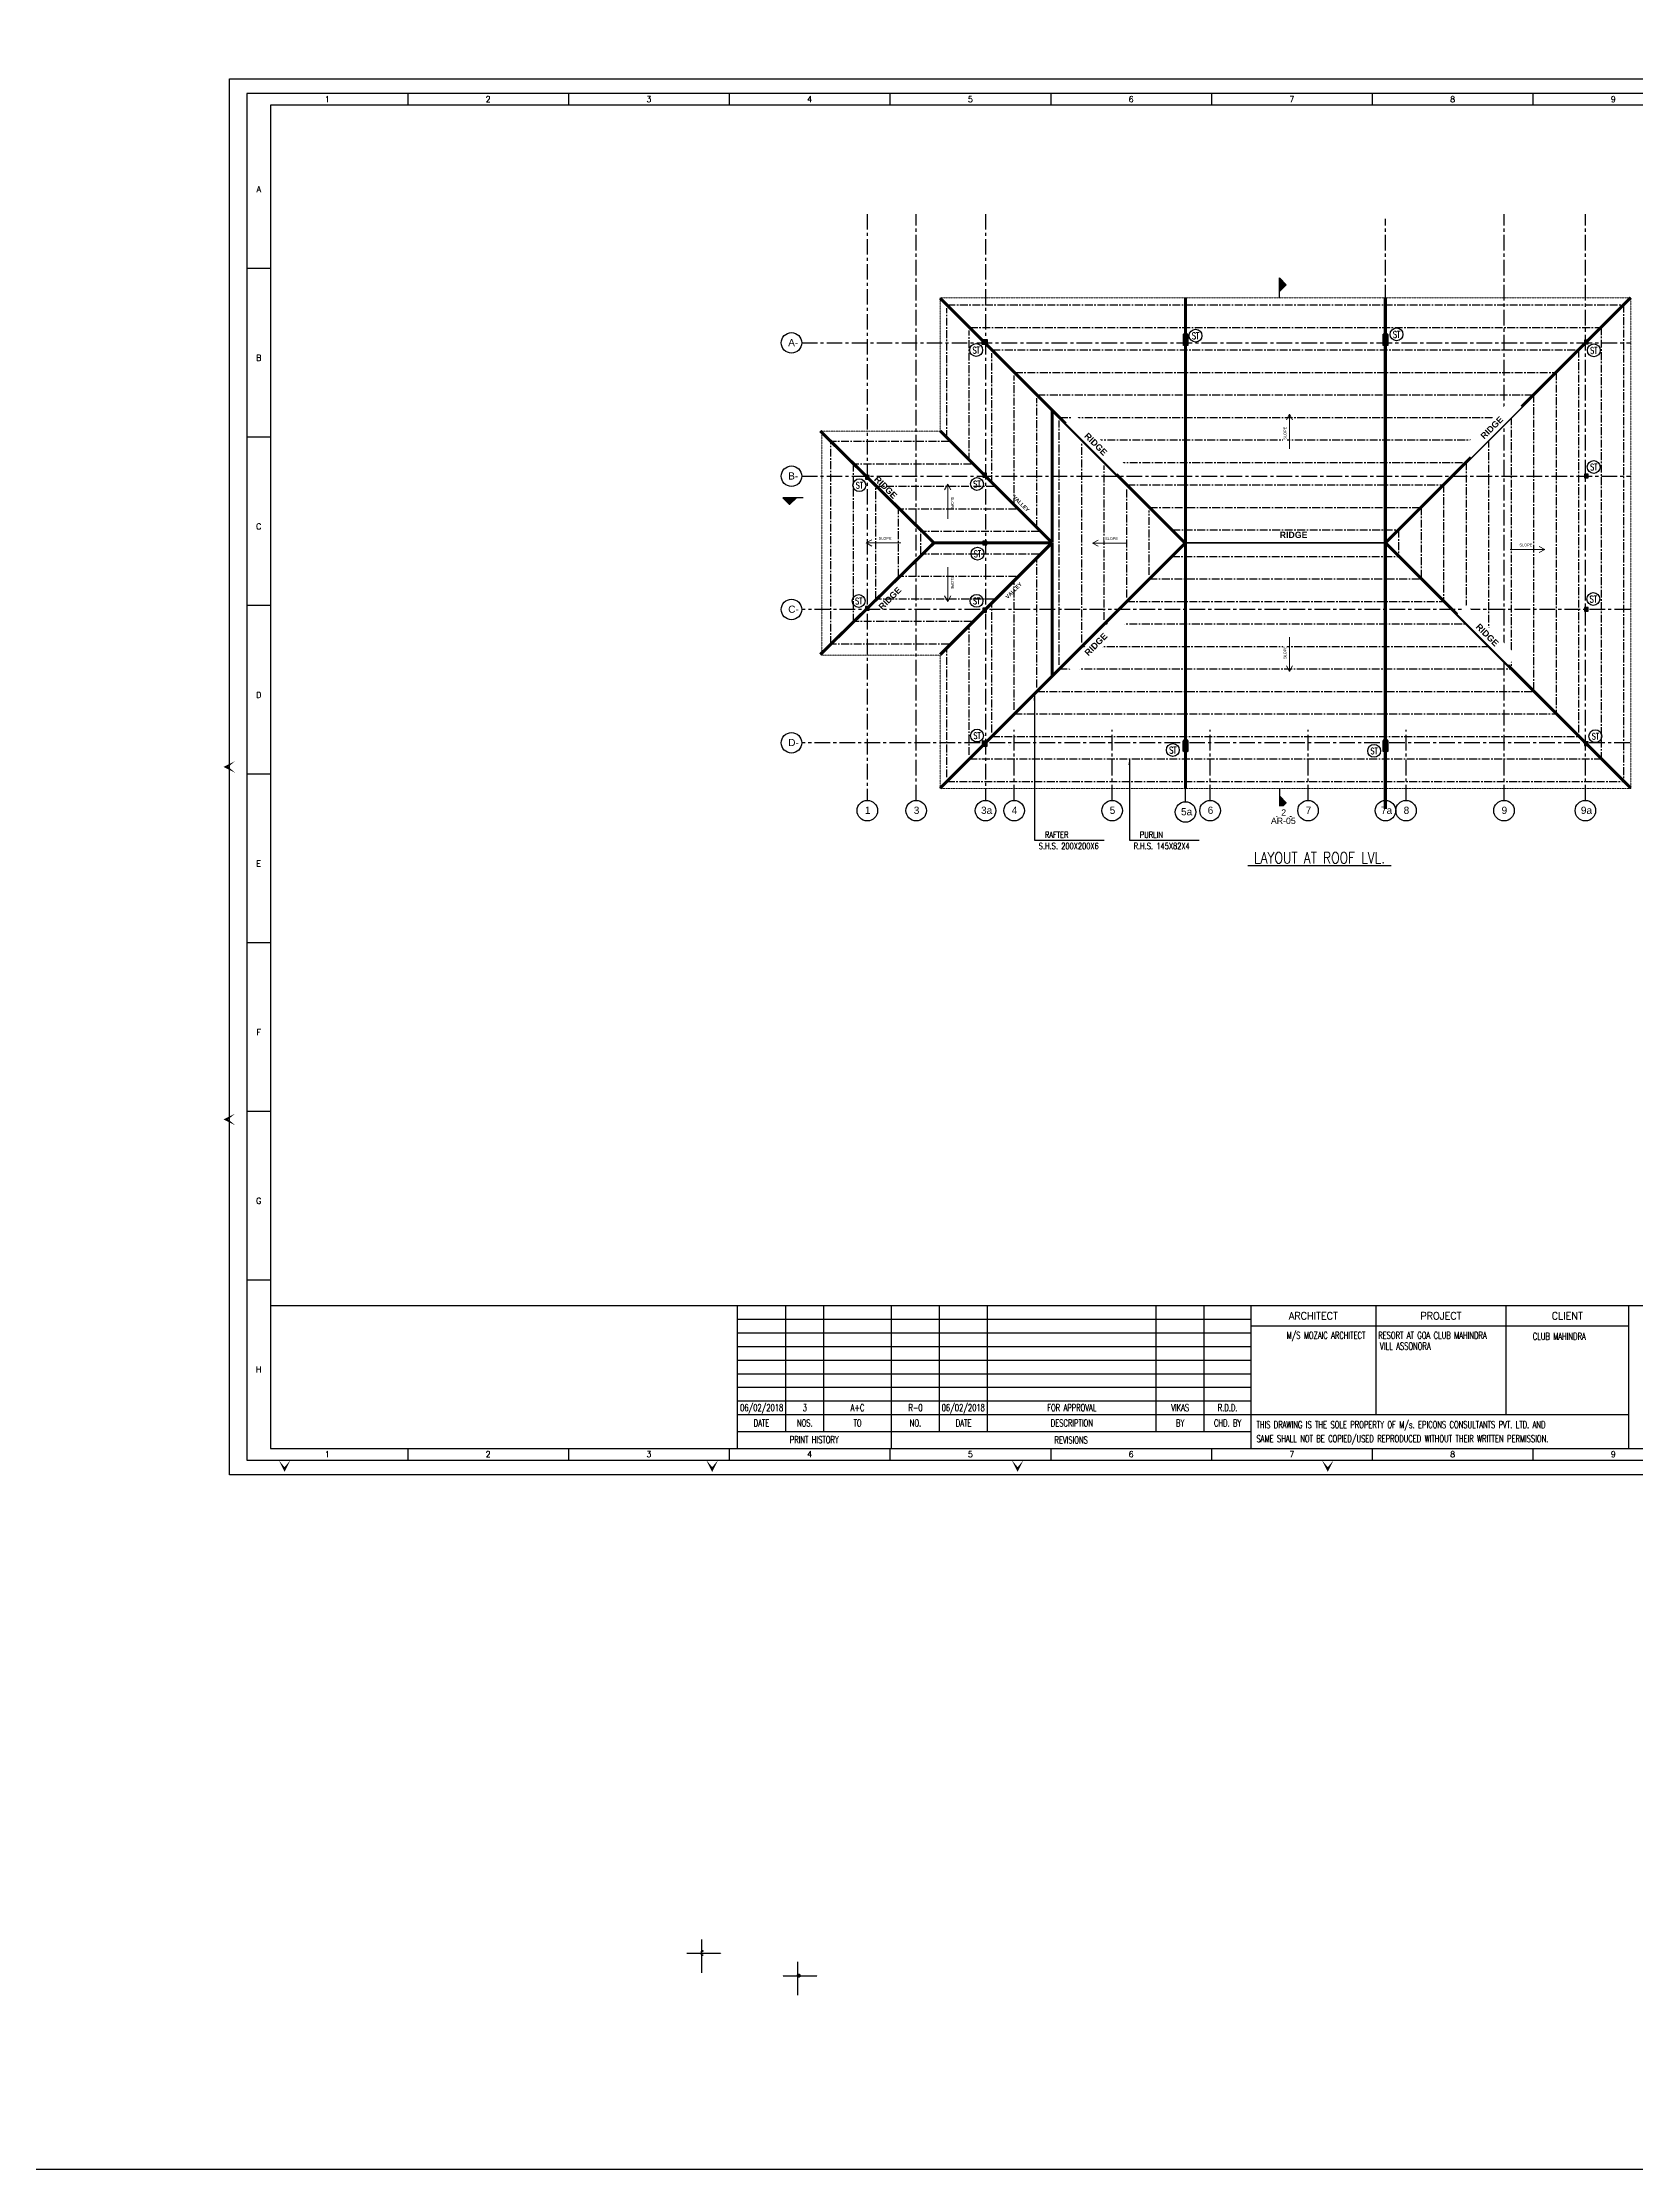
# Model space of a CAD drawing. Header units: millimetres. Extents: x 2659630 to 6742168, y -2425387 to -732288.
# Drawn here: x 3529752 to 3593526, y -1261264 to -1176179 of the extents above; entities that cross this region are included whole.
import ezdxf
from ezdxf.enums import TextEntityAlignment as Align

# ---------------------------------------------------------------- set-up
doc = ezdxf.new("R2010")
doc.units = ezdxf.units.MM
for name, pattern in [('CENTER', [2, 1.25, -0.25, 0.25, -0.25]), ('Hidden', [7.14375, 4.7625, -2.38125]), ('Overhead', [3.96875, 2.38125, -1.5875])]:
    doc.linetypes.add(name, pattern=pattern)
for name, color, linetype, lineweight in [('A-AREA-IDEN', 2, 'Continuous', 9), ('A-DETL-THIN', 151, 'Continuous', 18), ('A-FLOR-OVHD', 1, 'Overhead', 18), ('A-OVERHEAD LINE', 31, 'Continuous', 9), ('A-ROOF', 6, 'Continuous', 0), ('G-ANNO-SYMB', 111, 'Continuous', 9), ('G-ANNO-TEXT', 231, 'Continuous', 9), ('TEXT', 150, 'Continuous', 25)]:
    doc.layers.add(name, color=color, linetype=linetype, lineweight=lineweight)
for name, color, linetype in [('CL', 2, 'CENTER'), ('PNA', 8, 'Continuous'), ('S-BEAM NO', 3, 'Continuous'), ('S-COLUMN CIRCLE', 9, 'Continuous'), ('S-COLUMN NO', 2, 'Continuous'), ('S-GRIDE CIRCLE', 8, 'Continuous'), ('S-GRIDE LINE', 8, 'CENTER'), ('S-GRIDE NO', 1, 'Continuous'), ('S-ISMC', 2, 'Continuous'), ('S-SECTION MARK', 1, 'Continuous'), ('S-STIFFNER PLATE', 3, 'Continuous'), ('S-STIRUPS', 3, 'Continuous'), ('S-TITIL', 6, 'Continuous'), ('TEXT (SHEET)', 4, 'Continuous')]:
    doc.layers.add(name, color=color, linetype=linetype)
doc.styles.add('Arial', font='arial.ttf', dxfattribs={"height": 123})
doc.styles.add('Arial_1', font='arial.ttf', dxfattribs={"height": 98.353293})
doc.styles.add('Arial_4', font='arial.ttf', dxfattribs={"height": 73.76497})
doc.styles.add('Arial_B', font='arialbd.ttf', dxfattribs={"height": 125.853552})
doc.styles.add('ROMANS', font='r.shx', dxfattribs={"width": 0.7})
doc.dimstyles.new('dim100', dxfattribs={"dimtxt": 250, "dimasz": 250, "dimexe": 200, "dimexo": 200, "dimgap": 100, "dimtad": 1, "dimdec": 0, "dimrnd": 1, "dimzin": 0, "dimdsep": 46, "dimtxsty": 'ROMANS', "dimcen": 0, "dimclrd": 5, "dimclre": 5, "dimclrt": 4, "dimadec": 0, "dimazin": 0, "dimtfac": 1, "dimtdec": 0, "dimtix": 1, "dimtofl": 0, "dimtmove": 2, "dimatfit": 3, "dimfxl": 1, "dimtolj": 1, "dimtzin": 0, "dimlwd": -1, "dimlwe": -1, "dimarcsym": 0})
pattern_1 = [(45, (3577406.807, -1281187.412), (15.2387667, -15.2387667), [])]
pattern_2 = [(315, (3485047.595, -1192554.058), (-15.2387667, -15.2387667), [])]
pattern_3 = [(315, (3577406.807, -1111270.006), (15.2387667, 15.2387667), [])]

# ---------------------------------------------------------------- blocks, each defined once
blk = doc.blocks.new('FOLDER')
at = {"layer": 'PNA'}
for points in [[(-1250, 2500), (0, 0), (0, 1000)], [(1250, 2500), (0, 0), (0, 1000)]]:
    blk.add_solid(points, dxfattribs=at)
blk = doc.blocks.new('A1_SHEET.')
at = {"color": 1}
for p, q in [((828.5, 71.9), (17.5, 71.9)), ((216.12, 25.64), (435.51, 25.64)), ((216.12, 18.44), (434.78, 18.44))]:
    blk.add_line(p, q, dxfattribs=at)
at = {"color": 5, "linetype": 'ByBlock', "lineweight": -2}
for p, q in [((216.24, 66.12), (434.78, 66.12)), ((216.24, 60.33), (434.78, 60.33)), ((216.24, 54.55), (434.78, 54.55)), ((216.24, 48.77), (434.78, 48.77)), ((216.24, 42.98), (434.78, 42.98)), ((216.24, 37.2), (434.78, 37.2)), ((216.24, 31.42), (434.78, 31.42))]:
    blk.add_line(p, q, dxfattribs=at)
for p, q in [((236.89, 18.44), (236.89, 71.9)), ((252.98, 18.44), (252.98, 71.9)), ((302.31, 18.44), (302.31, 71.9)), ((322.73, 18.44), (322.73, 71.9)), ((394.39, 18.44), (394.39, 71.9)), ((414.95, 18.44), (414.95, 71.9))]:
    blk.add_line(p, q)
at = {"flags": 128}
blk.add_lwpolyline([(0, 0), (0, 594), (841, 594), (841, 0)], close=True, dxfattribs=at)
at = {"color": 1, "const_width": 0.575}
for points in [[(216.24, 11.33), (216.24, 71.9)], [(281.75, 11.33), (281.75, 71.9)], [(434.78, 11.2), (434.78, 71.9)], [(434.78, 63.3), (595.57, 63.3)], [(487.97, 25.58), (487.97, 71.9)], [(543.33, 25.58), (543.33, 71.9)], [(595.57, 11.2), (595.57, 71.9)], [(434.78, 25.58), (595.57, 25.58)]]:
    blk.add_lwpolyline(points, dxfattribs=at)
at = {"layer": 'PNA'}
for p, q in [((75.92, 587.8), (75.92, 582.8)), ((144.33, 587.8), (144.33, 582.8)), ((212.75, 587.8), (212.75, 582.8)), ((281.17, 587.8), (281.17, 582.8)), ((349.58, 587.8), (349.58, 582.8)), ((418, 587.8), (418, 582.8)), ((486.42, 587.8), (486.42, 582.8)), ((554.83, 587.8), (554.83, 582.8)), ((7.5, 513.45), (17.5, 513.45)), ((7.5, 441.7), (17.5, 441.7)), ((7.5, 369.95), (17.5, 369.95)), ((7.5, 298.2), (17.5, 298.2)), ((7.5, 226.45), (17.5, 226.45)), ((7.5, 154.7), (17.5, 154.7)), ((7.5, 82.95), (17.5, 82.95)), ((75.92, 11.2), (75.92, 6.2)), ((144.33, 11.2), (144.33, 6.2)), ((212.75, 11.2), (212.75, 6.2)), ((281.17, 11.2), (281.17, 6.2)), ((349.58, 11.2), (349.58, 6.2)), ((418, 11.2), (418, 6.2)), ((486.42, 11.2), (486.42, 6.2)), ((554.83, 11.2), (554.83, 6.2))]:
    blk.add_line(p, q, dxfattribs=at)
at = {"layer": 'PNA', "color": 1}
for points in [[(7.5, 6.2), (833.5, 6.2), (833.5, 587.8), (7.5, 587.8)], [(17.5, 11.2), (828.5, 11.2), (828.5, 582.8), (17.5, 582.8)]]:
    blk.add_lwpolyline(points, close=True, dxfattribs=at)
at = {"layer": 'PNA', "xscale": 0.0020000000001672, "yscale": 0.0020000000001672, "zscale": 0.0020000000001672, "rotation": 270}
for p in [(-2.5, 301.2), (-2.5, 151.2)]:
    blk.add_blockref('FOLDER', p, dxfattribs=at)
at = {"layer": 'PNA', "xscale": 0.0020000000043068, "yscale": 0.0020000000043068, "zscale": 0.0020000000043068}
for p in [(23.5, 1.2), (205.5, 1.2), (335.5, 1.2), (467.5, 1.2)]:
    blk.add_blockref('FOLDER', p, dxfattribs=at)
at = {"layer": 'PNA', "style": 'ROMANS'}
for s, p in [('1', (41.72, 585.3)), ('2', (110.13, 585.3)), ('3', (178.55, 585.3)), ('4', (246.97, 585.3)), ('5', (315.38, 585.3)), ('6', (383.8, 585.3)), ('7', (452.22, 585.3)), ('8', (520.63, 585.3)), ('9', (589.05, 585.3)), ('A', (12.5, 547.05)), ('B', (12.5, 475.3)), ('C', (12.5, 403.55)), ('D', (12.5, 331.8)), ('E', (12.5, 260.05)), ('F', (12.5, 188.3)), ('G', (12.5, 116.55)), ('H', (12.5, 44.8)), ('1', (41.72, 8.7)), ('2', (110.13, 8.7)), ('3', (178.55, 8.7)), ('4', (246.97, 8.7)), ('5', (315.38, 8.7)), ('6', (383.8, 8.7)), ('7', (452.22, 8.7)), ('8', (520.63, 8.7)), ('9', (589.05, 8.7))]:
    blk.add_text(s, height=2.5, dxfattribs=at).set_placement(p, align=Align.MIDDLE)
at = {"layer": 'TEXT (SHEET)', "color": 2, "style": 'ROMANS'}
for s, p in [('ARCHITECT', (461.38, 67.6)), ('PROJECT', (515.65, 67.6)), ('CLIENT', (569.45, 67.6))]:
    blk.add_text(s, height=3, dxfattribs=at).set_placement(p, align=Align.MIDDLE_CENTER)
at = {"layer": 'TEXT (SHEET)', "color": 4, "style": 'ROMANS', "width": 0.7}
for s, p in [('DATE', (226.5, 22.04)), ('NOS.', (244.93, 22.04)), ('TO', (267.36, 22.04)), ('NO.', (292.03, 22.04)), ('DATE', (312.52, 22.04)), ('DESCRIPTION', (358.56, 22.04)), ('BY', (404.67, 22.04)), ('CHD. BY', (424.87, 22.04)), ('PRINT HISTORY', (248.93, 14.89)), ('REVISIONS', (358.27, 14.82))]:
    blk.add_text(s, height=3, dxfattribs=at).set_placement(p, align=Align.MIDDLE_CENTER)
for s, p in [('THIS DRAWING IS THE SOLE PROPERTY OF M/s. EPICONS CONSULTANTS PVT. LTD. AND', (437.15, 19.82)), ('SAME SHALL NOT BE COPIED/USED REPRODUCED WITHOUT THEIR WRITTEN PERMISSION.', (437.15, 13.87))]:
    blk.add_text(s, height=3, dxfattribs=at).set_placement(p)
blk = doc.blocks.new('ff')
at = {"layer": 'S-STIRUPS', "ltscale": 1200}
h = blk.add_hatch(dxfattribs=at)
h.set_pattern_fill('ANGLE', color=256, scale=0.666667, style=0)
h.set_pattern_definition([(0, (-1970344.2655, 387487.6027), (0, 4.656666667), [3.386666667, -1.27]), (90, (-1970344.2655, 387487.6027), (-4.656666667, 0), [3.386666667, -1.27])])
h.paths.add_polyline_path([(264427, -411467), (264614, -411467), (264614, -411280), (264427, -411280)])
for points in [[(264420, -411473), (264620, -411473), (264620, -411273), (264420, -411273)], [(264420, -411473), (264620, -411473), (264620, -411273), (264420, -411273)], [(264427, -411467), (264614, -411467), (264614, -411280), (264427, -411280)], [(264427, -411467), (264614, -411467), (264614, -411280), (264427, -411280)]]:
    blk.add_lwpolyline(points, close=True, dxfattribs=at)

msp = doc.modelspace()

# ---------------------------------------------------------------- hatches: boundary and pattern name
at = {"layer": 'S-SECTION MARK', "ltscale": 5}
h = msp.add_hatch(dxfattribs=at)
h.set_pattern_fill('ANSI31', color=256, scale=172.406964, angle=270, style=0)
h.set_pattern_definition(pattern_3)
h.paths.add_polyline_path([(3579512.914, -1185867.147), (3579245.785, -1185595.281), (3579245.785, -1186139.012)])
h = msp.add_hatch(dxfattribs=at)
h.set_pattern_fill('ANSI31', color=256, scale=172.406964, angle=270, style=0)
h.set_pattern_definition(pattern_3)
h.paths.add_polyline_path([(3579512.914, -1185867.147), (3579245.785, -1185595.281), (3579245.785, -1186139.012)])
h = msp.add_hatch(dxfattribs=at)
h.set_pattern_fill('ANSI31', color=256, scale=172.406964, angle=270, style=0)
h.set_pattern_definition(pattern_3)
h.paths.add_polyline_path([(3579512.914, -1185867.147), (3579245.785, -1185595.281), (3579245.785, -1186139.012)])
h = msp.add_hatch(dxfattribs=at)
h.set_pattern_fill('ANSI31', color=256, scale=172.406964, angle=360, style=0)
h.set_pattern_definition(pattern_2)
h.paths.add_polyline_path([(3559644.736, -1194660.166), (3559372.87, -1194393.036), (3559916.601, -1194393.036)])
h = msp.add_hatch(dxfattribs=at)
h.set_pattern_fill('ANSI31', color=256, scale=172.406964, angle=360, style=0)
h.set_pattern_definition(pattern_2)
h.paths.add_polyline_path([(3559644.736, -1194660.166), (3559372.87, -1194393.036), (3559916.601, -1194393.036)])
h = msp.add_hatch(dxfattribs=at)
h.set_pattern_fill('ANSI31', color=256, scale=172.406964, angle=360, style=0)
h.set_pattern_definition(pattern_2)
h.paths.add_polyline_path([(3559644.736, -1194660.166), (3559372.87, -1194393.036), (3559916.601, -1194393.036)])
h = msp.add_hatch(dxfattribs=at)
h.set_pattern_fill('ANSI31', color=256, scale=172.406964, angle=90, style=0)
h.set_pattern_definition(pattern_1)
h.paths.add_polyline_path([(3579512.914, -1206590.271), (3579245.785, -1206862.137), (3579245.785, -1206318.406)])
h = msp.add_hatch(dxfattribs=at)
h.set_pattern_fill('ANSI31', color=256, scale=172.406964, angle=90, style=0)
h.set_pattern_definition(pattern_1)
h.paths.add_polyline_path([(3579512.914, -1206590.271), (3579245.785, -1206862.137), (3579245.785, -1206318.406)])
h = msp.add_hatch(dxfattribs=at)
h.set_pattern_fill('ANSI31', color=256, scale=172.406964, angle=90, style=0)
h.set_pattern_definition(pattern_1)
h.paths.add_polyline_path([(3579512.914, -1206590.271), (3579245.785, -1206862.137), (3579245.785, -1206318.406)])
at = {"layer": 'S-STIRUPS', "ltscale": 1200}
h = msp.add_hatch(dxfattribs=at)
h.set_pattern_fill('ANGLE', color=256, style=0)
h.set_pattern_definition([(0, (90514.233, 15199.625), (0, 6.985), [5.08, -1.905]), (90, (90514.233, 15199.625), (-6.985, 0), [5.08, -1.905])])
h.paths.add_polyline_path([(3567376.288, -1188225.348), (3567514.288, -1188225.348), (3567514.288, -1188087.348), (3567376.288, -1188087.348)])
h = msp.add_hatch(dxfattribs=at)
h.set_pattern_fill('ANGLE', color=256, style=0)
h.set_pattern_definition([(0, (114587.214, 15199.625), (0, 6.985), [5.08, -1.905]), (90, (114587.214, 15199.625), (-6.985, 0), [5.08, -1.905])])
h.paths.add_polyline_path([(3591449.269, -1188225.348), (3591587.269, -1188225.348), (3591587.269, -1188087.348), (3591449.269, -1188087.348)])
h = msp.add_hatch(dxfattribs=at)
h.set_pattern_fill('ANGLE', color=256, style=0)
h.set_pattern_definition([(0, (85821.825, 9783.472), (0, 6.985), [5.08, -1.905]), (90, (85821.825, 9783.472), (-6.985, 0), [5.08, -1.905])])
h.paths.add_polyline_path([(3562683.88, -1193641.501), (3562821.88, -1193641.501), (3562821.88, -1193503.501), (3562683.88, -1193503.501)])
h = msp.add_hatch(dxfattribs=at)
h.set_pattern_fill('ANGLE', color=256, style=0)
h.set_pattern_definition([(0, (90514.233, 9871.557), (0, 6.985), [5.08, -1.905]), (90, (90514.233, 9871.557), (-6.985, 0), [5.08, -1.905])])
h.paths.add_polyline_path([(3567376.288, -1193553.416), (3567514.288, -1193553.416), (3567514.288, -1193415.416), (3567376.288, -1193415.416)])
h = msp.add_hatch(dxfattribs=at)
h.set_pattern_fill('ANGLE', color=256, style=0)
h.set_pattern_definition([(0, (114587.216, 9837.7255), (0, 6.985), [5.08, -1.905]), (90, (114587.216, 9837.7255), (-6.985, 0), [5.08, -1.905])])
h.paths.add_polyline_path([(3591449.27, -1193587.248), (3591587.27, -1193587.248), (3591587.27, -1193449.248), (3591449.27, -1193449.248)])
h = msp.add_hatch(dxfattribs=at)
h.set_pattern_fill('ANGLE', color=256, style=0)
h.set_pattern_definition([(0, (90524.233, 7153.128), (0, 6.985), [5.08, -1.905]), (90, (90524.233, 7153.128), (-6.985, 0), [5.08, -1.905])])
h.paths.add_polyline_path([(3567386.288, -1196271.845), (3567524.288, -1196271.845), (3567524.288, -1196133.845), (3567386.288, -1196133.845)])
h = msp.add_hatch(dxfattribs=at)
h.set_pattern_fill('ANGLE', color=256, style=0)
h.set_pattern_definition([(0, (85821.825, 4542.7835), (0, 6.985), [5.08, -1.905]), (90, (85821.825, 4542.7835), (-6.985, 0), [5.08, -1.905])])
h.paths.add_polyline_path([(3562683.88, -1198882.19), (3562821.88, -1198882.19), (3562821.88, -1198744.19), (3562683.88, -1198744.19)])
h = msp.add_hatch(dxfattribs=at)
h.set_pattern_fill('ANGLE', color=256, style=0)
h.set_pattern_definition([(0, (90514.233, 4468.553), (0, 6.985), [5.08, -1.905]), (90, (90514.233, 4468.553), (-6.985, 0), [5.08, -1.905])])
h.paths.add_polyline_path([(3567376.288, -1198956.42), (3567514.288, -1198956.42), (3567514.288, -1198818.42), (3567376.288, -1198818.42)])
h = msp.add_hatch(dxfattribs=at)
h.set_pattern_fill('ANGLE', color=256, style=0)
h.set_pattern_definition([(0, (114587.209, 4507.7255), (0, 6.985), [5.08, -1.905]), (90, (114587.209, 4507.7255), (-6.985, 0), [5.08, -1.905])])
h.paths.add_polyline_path([(3591449.264, -1198917.248), (3591587.264, -1198917.248), (3591587.264, -1198779.248), (3591449.264, -1198779.248)])
h = msp.add_hatch(dxfattribs=at)
h.set_pattern_fill('ANGLE', color=256, style=0)
h.set_pattern_definition([(0, (90514.233, -873.369), (0, 6.985), [5.08, -1.905]), (90, (90514.233, -873.369), (-6.985, 0), [5.08, -1.905])])
h.paths.add_polyline_path([(3567376.288, -1204298.342), (3567514.288, -1204298.342), (3567514.288, -1204160.342), (3567376.288, -1204160.342)])
h = msp.add_hatch(dxfattribs=at)
h.set_pattern_fill('ANGLE', color=256, style=0)
h.set_pattern_definition([(0, (114587.209, -873.369), (0, 6.985), [5.08, -1.905]), (90, (114587.209, -873.369), (-6.985, 0), [5.08, -1.905])])
h.paths.add_polyline_path([(3591449.264, -1204298.342), (3591587.264, -1204298.342), (3591587.264, -1204160.342), (3591449.264, -1204160.342)])

# ---------------------------------------------------------------- linework, layer by layer
for points in [[(3556111.903, -1252697.657), (3556186.903, -1252697.657), (3556186.903, -1252696.817, 0.383864035), (3556182.425, -1252691.844), (3556152.103, -1252688.657), (3556126.257, -1252685.941, -0.383864035), (3556117.303, -1252675.995), (3556117.303, -1252544.319, -0.383864035), (3556126.257, -1252534.373), (3556152.103, -1252531.657), (3556182.425, -1252528.47, 0.383864035), (3556186.903, -1252523.497), (3556186.903, -1252522.657), (3556111.903, -1252522.657), (3556111.903, -1252697.657)], [(3559954.376, -1253561.614), (3560004.376, -1253561.614), (3560004.376, -1253560.546, 0.383864035), (3560000.346, -1253556.071), (3559981.726, -1253554.114), (3559967.135, -1253552.58, -0.383864035), (3559959.076, -1253543.63), (3559959.076, -1253479.598, -0.383864035), (3559967.135, -1253470.647), (3559981.726, -1253469.114), (3560000.346, -1253467.157, 0.383864035), (3560004.376, -1253462.681), (3560004.376, -1253461.614), (3559954.376, -1253461.614), (3559954.376, -1253561.614)], [(3560054.376, -1253561.614), (3560004.376, -1253561.614), (3560004.376, -1253560.546, -0.383864035), (3560008.406, -1253556.071), (3560027.026, -1253554.114), (3560041.617, -1253552.58, 0.383864035), (3560049.676, -1253543.63), (3560049.676, -1253479.598, 0.383864035), (3560041.617, -1253470.647), (3560027.026, -1253469.114), (3560008.406, -1253467.157, -0.383864035), (3560004.376, -1253462.681), (3560004.376, -1253461.614), (3560054.376, -1253461.614), (3560054.376, -1253561.614)]]:
    msp.add_lwpolyline(points, format="xyb")
at = {"layer": 'A-DETL-THIN'}
for p, q in [((3579645.283, -1191052.016), (3579645.283, -1192432.016)), ((3565969.088, -1193852.204), (3565969.088, -1195232.204)), ((3562706.349, -1196196.307), (3564086.349, -1196196.307)), ((3571765.628, -1196208.204), (3573145.628, -1196208.204)), ((3589856.228, -1196461.601), (3588476.228, -1196461.601)), ((3565969.088, -1198540.412), (3565969.088, -1197160.412)), ((3579645.283, -1201340.599), (3579645.283, -1199960.599))]:
    msp.add_line(p, q, dxfattribs=at)
for points in [[(3579768.91, -1191275.044), (3579645.283, -1191052.016), (3579521.657, -1191275.044)], [(3565845.462, -1194075.232), (3565969.088, -1193852.204), (3566092.714, -1194075.232)], [(3571988.656, -1196331.831), (3571765.628, -1196208.204), (3571988.656, -1196084.578)], [(3589633.2, -1196585.227), (3589856.228, -1196461.601), (3589633.2, -1196337.974)], [(3565845.462, -1198317.384), (3565969.088, -1198540.412), (3566092.714, -1198317.384)], [(3579768.91, -1201117.571), (3579645.283, -1201340.599), (3579521.657, -1201117.571)]]:
    msp.add_lwpolyline(points, dxfattribs=at)
at = {"layer": 'A-FLOR-OVHD'}
msp.add_line((3568446.777, -1204307.843), (3568446.777, -1204307.843), dxfattribs=at)
at = {"layer": 'A-OVERHEAD LINE', "linetype": 'Hidden'}
for p, q in [((3565415.244, -1196192.845), (3570145.244, -1196192.845)), ((3575480.245, -1196192.844), (3583480.243, -1196192.844))]:
    msp.add_line(p, q, dxfattribs=at)
msp.add_lwpolyline([(3593296.778, -1206015.679), (3565666.778, -1206015.679), (3565666.778, -1200680.679), (3560936.778, -1200680.679), (3560936.778, -1191720.679), (3565666.778, -1191720.679), (3565666.778, -1186385.677), (3593296.778, -1186385.677)], close=True, dxfattribs=at)
at = {"layer": 'A-ROOF'}
msp.add_line((3565416.79, -1196192.845), (3570146.79, -1196192.845), dxfattribs=at)
at = {"layer": 'CL'}
for p, q in [((3556111.903, -1252061.138), (3556111.903, -1253395.203)), ((3555534.381, -1252610.157), (3556899.899, -1252610.157)), ((3559954.376, -1252962.595), (3559954.376, -1254296.66)), ((3559376.854, -1253511.614), (3560742.372, -1253511.614))]:
    msp.add_line(p, q, dxfattribs=at)
at = {"layer": 'G-ANNO-SYMB'}
msp.add_line((3579116.905, -1207136.445), (3579716.905, -1207136.445), dxfattribs=at)
at = {"layer": 'S-COLUMN CIRCLE'}
for centre in [(3575884.756, -1187906.386), (3583926.721, -1187852.397), (3567107.33, -1188481.323), (3591819.252, -1188491.466), (3562434.426, -1193888.015), (3567139.847, -1193838.154), (3591814.96, -1193157.21), (3567160.016, -1196626.751), (3562407.137, -1198518.44), (3567122.825, -1198514.218), (3591798.835, -1198440.395), (3567140.316, -1203902.866), (3591882.184, -1203927.336), (3574977.354, -1204482.492), (3583028.732, -1204515.077)]:
    msp.add_circle(centre, 257.143, dxfattribs=at)
at = {"layer": 'S-COLUMN NO', "ltscale": 2500}
msp.add_lwpolyline([(3135960.687, -1159977.041), (3643425.669, -1159977.041), (3643425.669, -1261264.116), (3135960.687, -1261264.116)], close=True, dxfattribs=at)
at = {"layer": 'S-GRIDE CIRCLE'}
for centre in [(3559717.165, -1188192.776), (3559717.165, -1188192.776), (3559717.165, -1188192.776), (3559717.165, -1193527.778), (3559717.165, -1193527.778), (3559717.165, -1193527.778), (3559717.165, -1198857.778), (3559717.165, -1198857.778), (3559717.165, -1198857.778), (3559717.165, -1204192.843), (3559717.165, -1204192.843), (3559717.165, -1204192.843), (3562751.783, -1206905.739), (3562751.783, -1206905.739), (3562751.783, -1206905.739), (3564706.783, -1206905.739), (3564706.783, -1206905.739), (3564706.783, -1206905.739), (3567481.783, -1206905.739), (3567481.783, -1206905.739), (3567481.783, -1206905.739), (3568626.783, -1206905.739), (3568626.783, -1206905.739), (3568626.783, -1206905.739), (3572546.783, -1206905.739), (3572546.783, -1206905.739), (3572546.783, -1206905.739), (3576466.783, -1206905.739), (3576466.783, -1206905.739), (3576466.783, -1206905.739), (3580386.783, -1206905.739), (3580386.783, -1206905.739), (3580386.783, -1206905.739), (3583483.392, -1206905.739), (3583483.392, -1206905.739), (3583483.392, -1206905.739), (3584306.783, -1206905.739), (3584306.783, -1206905.739), (3584306.783, -1206905.739), (3588226.783, -1206905.739), (3588226.783, -1206905.739), (3588226.783, -1206905.739), (3591481.783, -1206905.739), (3591481.783, -1206905.739), (3591481.783, -1206905.739), (3575483.325, -1206961.411), (3575483.325, -1206961.411), (3575483.325, -1206961.411)]:
    msp.add_circle(centre, 409.836, dxfattribs=at)
at = {"layer": 'S-GRIDE LINE', "ltscale": 500}
for p, q in [((3562751.783, -1183039.389), (3562751.783, -1206495.903)), ((3564706.783, -1206495.903), (3564706.783, -1183039.389)), ((3567481.783, -1183039.389), (3567481.783, -1206495.903)), ((3583483.392, -1206495.903), (3583483.392, -1183228.548)), ((3588226.783, -1206495.903), (3588226.783, -1183039.389)), ((3591481.783, -1206495.903), (3591481.783, -1183039.389)), ((3560127.001, -1188192.841), (3593272.388, -1188192.841)), ((3560127.001, -1193527.843), (3593272.388, -1193527.843)), ((3593269.71, -1198857.843), (3560127.001, -1198857.843)), ((3568626.783, -1206495.903), (3568626.783, -1203668.568)), ((3572546.783, -1206495.903), (3572546.783, -1203668.568)), ((3576466.783, -1206495.903), (3576466.783, -1203668.568)), ((3580386.783, -1206495.903), (3580386.783, -1203668.568)), ((3584306.783, -1206495.903), (3584306.783, -1203668.568)), ((3593262.397, -1204192.843), (3560127.001, -1204192.843)), ((3575483.325, -1206551.575), (3575483.325, -1204551.575))]:
    msp.add_line(p, q, dxfattribs=at)
at = {"layer": 'S-GRIDE LINE', "color": 3, "ltscale": 250}
for p, q in [((3565931.127, -1192002.526), (3565931.127, -1186802.569)), ((3565957.172, -1186672.853), (3593000.242, -1186672.853)), ((3593007.888, -1186669.232), (3593007.888, -1205721.913)), ((3566831.127, -1192902.526), (3566831.127, -1187702.569)), ((3566855.628, -1187574.77), (3592098.698, -1187574.77)), ((3592107.888, -1187569.232), (3592107.888, -1204821.913)), ((3567731.127, -1193802.526), (3567731.127, -1188602.569)), ((3567755.628, -1188474.77), (3591198.698, -1188474.77)), ((3591207.888, -1188469.232), (3591207.888, -1203921.913)), ((3568655.628, -1189374.77), (3590298.698, -1189374.77)), ((3590307.888, -1189369.232), (3590307.888, -1203021.913)), ((3568631.127, -1194702.526), (3568631.127, -1189502.569)), ((3569555.628, -1190274.77), (3589398.698, -1190274.77)), ((3589407.888, -1190269.232), (3589407.888, -1202121.913)), ((3569531.127, -1195602.526), (3569531.127, -1190402.569)), ((3570455.628, -1191174.77), (3588498.698, -1191174.77)), ((3588507.888, -1191169.232), (3588507.888, -1201221.913)), ((3570431.127, -1201073.487), (3570431.127, -1191302.569)), ((3566013.367, -1192142.387), (3561290.294, -1192142.387)), ((3561292.829, -1200243.743), (3561292.829, -1192142.827)), ((3571331.127, -1200173.487), (3571331.127, -1192202.569)), ((3571355.628, -1192074.77), (3587598.698, -1192074.77)), ((3587607.888, -1192069.232), (3587607.888, -1200321.913)), ((3566913.367, -1193042.387), (3562190.294, -1193042.387)), ((3562192.829, -1199343.743), (3562192.829, -1193042.827)), ((3572231.127, -1199273.487), (3572231.127, -1193102.569)), ((3572255.628, -1192974.77), (3586698.698, -1192974.77)), ((3586707.888, -1192969.232), (3586707.888, -1199421.913)), ((3567813.367, -1193942.387), (3563090.294, -1193942.387)), ((3573131.127, -1198373.487), (3573131.127, -1194002.569)), ((3573155.628, -1193874.77), (3585798.698, -1193874.77)), ((3585807.888, -1193869.232), (3585807.888, -1198521.913)), ((3563992.829, -1197543.743), (3563992.829, -1194842.827)), ((3574031.127, -1197473.487), (3574031.127, -1194902.569)), ((3574055.628, -1194774.77), (3584898.698, -1194774.77)), ((3584907.888, -1194769.232), (3584907.888, -1197621.913)), ((3569613.367, -1195742.387), (3564890.294, -1195742.387)), ((3564892.829, -1196643.743), (3564892.829, -1195742.827)), ((3584007.888, -1195669.232), (3584007.888, -1196721.913)), ((3569613.367, -1196643.304), (3564890.294, -1196643.304)), ((3569531.127, -1201973.487), (3569531.127, -1196780.459)), ((3574936.797, -1196736.666), (3583993.722, -1196736.666)), ((3568631.127, -1202873.487), (3568631.127, -1197680.459)), ((3574036.797, -1197636.666), (3584893.722, -1197636.666)), ((3567820.294, -1198443.302), (3563090.294, -1198443.302)), ((3567731.127, -1203773.487), (3567731.127, -1198580.459)), ((3573136.797, -1198536.666), (3585793.722, -1198536.666)), ((3566920.294, -1199343.302), (3562190.294, -1199343.302)), ((3566831.127, -1204673.487), (3566831.127, -1199480.459)), ((3572236.797, -1199436.666), (3586693.722, -1199436.666)), ((3566020.294, -1200243.302), (3561290.294, -1200243.302)), ((3565931.127, -1205573.487), (3565931.127, -1200380.459)), ((3571336.797, -1200336.666), (3587593.722, -1200336.666)), ((3570436.797, -1201236.666), (3588493.722, -1201236.666)), ((3569536.797, -1202136.666), (3589393.722, -1202136.666)), ((3568636.797, -1203036.666), (3590293.722, -1203036.666)), ((3567736.797, -1203936.666), (3591193.722, -1203936.666)), ((3566836.797, -1204836.666), (3592093.722, -1204836.666)), ((3565936.797, -1205736.666), (3592993.722, -1205736.666))]:
    msp.add_line(p, q, dxfattribs=at)
at = {"layer": 'S-GRIDE LINE', "color": 6, "ltscale": 250, "const_width": 125}
for points in [[(3575483.33, -1196218.184), (3565668.329, -1186403.183)], [(3575480.245, -1196192.844), (3575481.791, -1186374.381)], [(3583478.704, -1196192.844), (3583480.25, -1186374.381)], [(3570146.79, -1196185.918), (3570146.79, -1190881.643)], [(3560868.292, -1191716.309), (3565416.79, -1196192.845)], [(3565666.79, -1191712.845), (3570146.79, -1196192.845)], [(3560868.292, -1200662.464), (3565416.79, -1196195.87)], [(3565413.324, -1196196.311), (3570146.79, -1196192.845)], [(3575481.786, -1196192.844), (3565666.785, -1206007.845)], [(3565666.79, -1200665.918), (3570146.79, -1196185.918)], [(3570146.79, -1196199.783), (3570146.79, -1201504.058)], [(3583478.704, -1196192.844), (3583480.25, -1206838.643)]]:
    msp.add_lwpolyline(points, dxfattribs=at)
at = {"layer": 'S-GRIDE LINE', "color": 6, "ltscale": 250}
for points in [[(3593298.398, -1186382.681, 125, 125, 0), (3583485.012, -1196196.067, 125, 125, 0)], [(3575480.245, -1196192.844, 125, 125, 0), (3575481.671, -1206015.679, 125, 125, 0)], [(3593293.704, -1206004.616, 125, 125, 0), (3583480.318, -1196191.23, 125, 125, 0)]]:
    msp.add_lwpolyline(points, format="xyseb", dxfattribs=at)
at = {"layer": 'S-ISMC', "lineweight": -2}
for points in [[(3575396.51, -1187843.03), (3575396.51, -1187918.03), (3575397.351, -1187918.03, 0.383864035), (3575402.323, -1187913.553), (3575405.51, -1187883.23), (3575408.227, -1187857.385, -0.383864035), (3575418.172, -1187848.43), (3575549.849, -1187848.43, -0.383864035), (3575559.794, -1187857.385), (3575562.51, -1187883.23), (3575565.697, -1187913.553, 0.383864035), (3575570.67, -1187918.03), (3575571.51, -1187918.03), (3575571.51, -1187843.03), (3575396.51, -1187843.03)], [(3575396.51, -1188293.032), (3575396.51, -1188218.032), (3575397.351, -1188218.032, -0.383864035), (3575402.323, -1188222.51), (3575405.51, -1188252.832), (3575408.227, -1188278.678, 0.383864035), (3575418.172, -1188287.632), (3575549.849, -1188287.632, 0.383864035), (3575559.794, -1188278.678), (3575562.51, -1188252.832), (3575565.697, -1188222.51, -0.383864035), (3575570.67, -1188218.032), (3575571.51, -1188218.032), (3575571.51, -1188293.032), (3575396.51, -1188293.032)], [(3583396.577, -1187843.03), (3583396.577, -1187918.03), (3583397.417, -1187918.03, 0.383864035), (3583402.39, -1187913.553), (3583405.577, -1187883.23), (3583408.293, -1187857.385, -0.383864035), (3583418.239, -1187848.43), (3583549.915, -1187848.43, -0.383864035), (3583559.861, -1187857.385), (3583562.577, -1187883.23), (3583565.764, -1187913.553, 0.383864035), (3583570.737, -1187918.03), (3583571.577, -1187918.03), (3583571.577, -1187843.03), (3583396.577, -1187843.03)], [(3583396.577, -1188293.032), (3583396.577, -1188218.032), (3583397.417, -1188218.032, -0.383864035), (3583402.39, -1188222.51), (3583405.577, -1188252.832), (3583408.293, -1188278.678, 0.383864035), (3583418.239, -1188287.632), (3583549.915, -1188287.632, 0.383864035), (3583559.861, -1188278.678), (3583562.577, -1188252.832), (3583565.764, -1188222.51, -0.383864035), (3583570.737, -1188218.032), (3583571.577, -1188218.032), (3583571.577, -1188293.032), (3583396.577, -1188293.032)], [(3575396.51, -1204092.844), (3575396.51, -1204167.844), (3575397.351, -1204167.844, 0.383864035), (3575402.323, -1204163.366), (3575405.51, -1204133.044), (3575408.227, -1204107.198, -0.383864035), (3575418.172, -1204098.244), (3575549.849, -1204098.244, -0.383864035), (3575559.794, -1204107.198), (3575562.51, -1204133.044), (3575565.697, -1204163.366, 0.383864035), (3575570.67, -1204167.844), (3575571.51, -1204167.844), (3575571.51, -1204092.844), (3575396.51, -1204092.844)], [(3575396.51, -1204542.846), (3575396.51, -1204467.846), (3575397.351, -1204467.846, -0.383864035), (3575402.323, -1204472.323), (3575405.51, -1204502.646), (3575408.227, -1204528.491, 0.383864035), (3575418.172, -1204537.446), (3575549.849, -1204537.446, 0.383864035), (3575559.794, -1204528.491), (3575562.51, -1204502.646), (3575565.697, -1204472.323, -0.383864035), (3575570.67, -1204467.846), (3575571.51, -1204467.846), (3575571.51, -1204542.846), (3575396.51, -1204542.846)], [(3583396.577, -1204092.844), (3583396.577, -1204167.844), (3583397.417, -1204167.844, 0.383864035), (3583402.39, -1204163.366), (3583405.577, -1204133.044), (3583408.293, -1204107.198, -0.383864035), (3583418.239, -1204098.244), (3583549.915, -1204098.244, -0.383864035), (3583559.861, -1204107.198), (3583562.577, -1204133.044), (3583565.764, -1204163.366, 0.383864035), (3583570.737, -1204167.844), (3583571.577, -1204167.844), (3583571.577, -1204092.844), (3583396.577, -1204092.844)], [(3583396.577, -1204542.846), (3583396.577, -1204467.846), (3583397.417, -1204467.846, -0.383864035), (3583402.39, -1204472.323), (3583405.577, -1204502.646), (3583408.293, -1204528.491, 0.383864035), (3583418.239, -1204537.446), (3583549.915, -1204537.446, 0.383864035), (3583559.861, -1204528.491), (3583562.577, -1204502.646), (3583565.764, -1204472.323, -0.383864035), (3583570.737, -1204467.846), (3583571.577, -1204467.846), (3583571.577, -1204542.846), (3583396.577, -1204542.846)]]:
    msp.add_lwpolyline(points, format="xyb", dxfattribs=at)
at = {"layer": 'S-SECTION MARK'}
for p, q in [((3579245.785, -1185595.281), (3579512.914, -1185867.147)), ((3579245.785, -1186408.139), (3579245.785, -1185595.281)), ((3579245.785, -1186408.139), (3579245.785, -1185595.281)), ((3579245.785, -1186408.139), (3579245.785, -1185595.281)), ((3579245.785, -1185595.281), (3579512.914, -1185867.147)), ((3579245.785, -1185595.281), (3579512.914, -1185867.147)), ((3579245.785, -1186139.012), (3579512.914, -1185867.147)), ((3579245.785, -1186139.012), (3579512.914, -1185867.147)), ((3579245.785, -1186139.012), (3579512.914, -1185867.147)), ((3560185.728, -1194393.036), (3559372.87, -1194393.036)), ((3560185.728, -1194393.036), (3559372.87, -1194393.036)), ((3560185.728, -1194393.036), (3559372.87, -1194393.036)), ((3559372.87, -1194393.036), (3559644.736, -1194660.166)), ((3559916.601, -1194393.036), (3559644.736, -1194660.166)), ((3559916.601, -1194393.036), (3559644.736, -1194660.166)), ((3559916.601, -1194393.036), (3559644.736, -1194660.166)), ((3579245.785, -1206049.279), (3579245.785, -1206862.137)), ((3579245.785, -1206049.279), (3579245.785, -1206862.137)), ((3579245.785, -1206049.279), (3579245.785, -1206862.137)), ((3579245.785, -1206318.406), (3579512.914, -1206590.271)), ((3579245.785, -1206318.406), (3579512.914, -1206590.271)), ((3579245.785, -1206318.406), (3579512.914, -1206590.271)), ((3579245.785, -1206862.137), (3579512.914, -1206590.271))]:
    msp.add_line(p, q, dxfattribs=at)
at = {"layer": 'S-STIFFNER PLATE', "lineweight": -2}
for points in [[(3575388.51, -1188278.032), (3575396.51, -1188278.032), (3575396.51, -1187858.03), (3575388.51, -1187858.03)], [(3575579.51, -1188278.032), (3575571.51, -1188278.032), (3575571.51, -1187858.03), (3575579.51, -1187858.03)], [(3583388.577, -1188278.032), (3583396.577, -1188278.032), (3583396.577, -1187858.03), (3583388.577, -1187858.03)], [(3583579.577, -1188278.032), (3583571.577, -1188278.032), (3583571.577, -1187858.03), (3583579.577, -1187858.03)], [(3575388.51, -1204107.844), (3575396.51, -1204107.844), (3575396.51, -1204527.846), (3575388.51, -1204527.846)], [(3575579.51, -1204107.844), (3575571.51, -1204107.844), (3575571.51, -1204527.846), (3575579.51, -1204527.846)], [(3583388.577, -1204107.844), (3583396.577, -1204107.844), (3583396.577, -1204527.846), (3583388.577, -1204527.846)], [(3583579.577, -1204107.844), (3583571.577, -1204107.844), (3583571.577, -1204527.846), (3583579.577, -1204527.846)]]:
    msp.add_lwpolyline(points, close=True, dxfattribs=at)
at = {"layer": 'S-STIRUPS', "ltscale": 1200}
for p, q in [((3575396.51, -1188293.032), (3575396.51, -1187843.03)), ((3583396.577, -1188293.032), (3583396.577, -1187843.03)), ((3575396.51, -1204092.844), (3575396.51, -1204542.846)), ((3583396.577, -1204092.844), (3583396.577, -1204542.846))]:
    msp.add_line(p, q, dxfattribs=at)
for points in [[(3567370.288, -1188231.348), (3567520.288, -1188231.348), (3567520.288, -1188081.348), (3567370.288, -1188081.348)], [(3567376.288, -1188225.348), (3567514.288, -1188225.348), (3567514.288, -1188087.348), (3567376.288, -1188087.348)], [(3591443.269, -1188231.348), (3591593.269, -1188231.348), (3591593.269, -1188081.348), (3591443.269, -1188081.348)], [(3591449.269, -1188225.348), (3591587.269, -1188225.348), (3591587.269, -1188087.348), (3591449.269, -1188087.348)], [(3562677.88, -1193647.501), (3562827.88, -1193647.501), (3562827.88, -1193497.501), (3562677.88, -1193497.501)], [(3562683.88, -1193641.501), (3562821.88, -1193641.501), (3562821.88, -1193503.501), (3562683.88, -1193503.501)], [(3567370.288, -1193559.416), (3567520.288, -1193559.416), (3567520.288, -1193409.416), (3567370.288, -1193409.416)], [(3567376.288, -1193553.416), (3567514.288, -1193553.416), (3567514.288, -1193415.416), (3567376.288, -1193415.416)], [(3591443.27, -1193593.248), (3591593.27, -1193593.248), (3591593.27, -1193443.248), (3591443.27, -1193443.248)], [(3591449.27, -1193587.248), (3591587.27, -1193587.248), (3591587.27, -1193449.248), (3591449.27, -1193449.248)], [(3567380.288, -1196277.845), (3567530.288, -1196277.845), (3567530.288, -1196127.845), (3567380.288, -1196127.845)], [(3567386.288, -1196271.845), (3567524.288, -1196271.845), (3567524.288, -1196133.845), (3567386.288, -1196133.845)], [(3562677.88, -1198888.19), (3562827.88, -1198888.19), (3562827.88, -1198738.19), (3562677.88, -1198738.19)], [(3562683.88, -1198882.19), (3562821.88, -1198882.19), (3562821.88, -1198744.19), (3562683.88, -1198744.19)], [(3567370.288, -1198962.42), (3567520.288, -1198962.42), (3567520.288, -1198812.42), (3567370.288, -1198812.42)], [(3567376.288, -1198956.42), (3567514.288, -1198956.42), (3567514.288, -1198818.42), (3567376.288, -1198818.42)], [(3591443.264, -1198923.248), (3591593.264, -1198923.248), (3591593.264, -1198773.248), (3591443.264, -1198773.248)], [(3591449.264, -1198917.248), (3591587.264, -1198917.248), (3591587.264, -1198779.248), (3591449.264, -1198779.248)], [(3567370.288, -1204304.342), (3567520.288, -1204304.342), (3567520.288, -1204154.342), (3567370.288, -1204154.342)], [(3567376.288, -1204298.342), (3567514.288, -1204298.342), (3567514.288, -1204160.342), (3567376.288, -1204160.342)], [(3591443.264, -1204304.342), (3591593.264, -1204304.342), (3591593.264, -1204154.342), (3591443.264, -1204154.342)], [(3591449.264, -1204298.342), (3591587.264, -1204298.342), (3591587.264, -1204160.342), (3591449.264, -1204160.342)]]:
    msp.add_lwpolyline(points, close=True, dxfattribs=at)

# ---------------------------------------------------------------- block references
at = {"xscale": 94.00879904875153, "yscale": 94.00879904875153, "zscale": 94.00879904875153}
msp.add_blockref('A1_SHEET.', (3537226.189, -1233470.769), dxfattribs=at)
at = {"layer": 'S-STIRUPS', "ltscale": 1200, "xscale": -1, "rotation": 180}
msp.add_blockref('ff', (3302925.105, -1599529.521), dxfattribs=at)
at = {"layer": 'S-STIRUPS', "ltscale": 1200}
msp.add_blockref('ff', (3302925.105, -792856.169), dxfattribs=at)

# ---------------------------------------------------------------- texts
at = {"layer": 'A-AREA-IDEN', "line_spacing_factor": 0.938532, "style": 'Arial_B'}
for s, insert, char_height, width, attachment_point, rotation in [('RIDGE', (3563579.078, -1193883.986), 251, 2621.36709, 2, 315), ('VALLEY', (3568954.609, -1194571.065), 150, 1566.55404, 2, 315), ('RIDGE', (3563744.805, -1198501.712), 251, 2621.36709, 8, 45), ('VALLEY', (3568663.701, -1198151.779), 150, 1566.55404, 8, 45)]:
    msp.add_mtext(s, dxfattribs=dict(at, insert=insert, char_height=char_height, width=width, attachment_point=attachment_point, rotation=rotation))
at = {"layer": 'S-BEAM NO', "style": 'ROMANS', "width": 0.7}
for s, height, p in [('S.H.S. 200X200X6', 250.00002, (3569611.9, -1208448.784, -38520.324)), ('RAFTER', 250, (3569857.139, -1207997.801, -38520.324)), ('R.H.S. 145X82X4', 250.00002, (3573409.415, -1208448.784, -38520.324)), ('PURLIN', 250, (3573654.654, -1207997.801, -38520.324))]:
    msp.add_text(s, height=height, dxfattribs=at).set_placement(p)
at = {"layer": 'S-COLUMN NO', "style": 'ROMANS', "width": 0.6}
for p in [(3575886.124, -1187911.917, 0), (3583928.09, -1187857.928, 0), (3567108.699, -1188486.853, 0), (3591820.621, -1188496.997, 0), (3567141.215, -1193843.684, 0), (3591816.329, -1193162.741, 0), (3562435.795, -1193893.545, 0), (3567161.385, -1196632.281, 0), (3562408.505, -1198523.97, 0), (3567124.193, -1198519.749, 0), (3591800.204, -1198445.925, 0), (3567141.684, -1203908.396, 0), (3591883.553, -1203932.867, 0), (3574978.722, -1204488.022, 0), (3583030.1, -1204520.608, 0)]:
    msp.add_text('ST', height=257.1429, dxfattribs=at).set_placement(p, align=Align.MIDDLE_CENTER)
at = {"layer": 'S-GRIDE NO', "style": 'Arial'}
for s, height, p in [('A-', 287.9195, (3559586.34, -1188325.778)), ('B-', 287.9195, (3559586.34, -1193660.78)), ('C-', 287.9195, (3559586.34, -1198990.78)), ('D-', 287.9195, (3559586.34, -1204325.845)), ('1', 287.919, (3562655.102, -1207035.578)), ('1', 287.919, (3562655.102, -1207035.578)), ('1', 287.919, (3562655.102, -1207035.578)), ('3', 287.919, (3564610.102, -1207035.578)), ('3a', 287.9195, (3567302.112, -1207035.578)), ('4', 287.919, (3568530.102, -1207035.578)), ('5', 287.919, (3572450.102, -1207035.578)), ('5a', 287.9195, (3575303.654, -1207091.249)), ('6', 287.919, (3576370.102, -1207035.578)), ('7', 287.919, (3580290.102, -1207035.578)), ('7a', 287.9195, (3583303.721, -1207035.578)), ('8', 287.919, (3584210.102, -1207035.578)), ('9', 287.919, (3588130.102, -1207035.578)), ('9a', 287.9195, (3591302.112, -1207035.578))]:
    msp.add_text(s, height=height, dxfattribs=at).set_placement(p)
at = {"layer": 'S-TITIL', "lineweight": 30, "style": 'ROMANS', "width": 0.8}
msp.add_text('%%U LAYOUT AT ROOF LVL. ', height=450, dxfattribs=at).set_placement((3580846.557, -1208791.142), align=Align.MIDDLE_CENTER)
at = {"layer": 'TEXT', "color": 2, "style": 'ROMANS', "width": 0.7}
for s, p in [('RESORT AT GOA CLUB MAHINDRA', (3583193.075, -1227898.986)), ('RESORT AT GOA CLUB MAHINDRA', (3583193.075, -1227898.986)), ('RESORT AT GOA CLUB MAHINDRA', (3583193.075, -1227898.986)), ('VILL ASSONORA', (3583267.31, -1228328.594)), ('VILL ASSONORA', (3583267.31, -1228328.594)), ('VILL ASSONORA', (3583267.31, -1228328.594)), ('CLUB MAHINDRA', (3589375.812, -1227934.688)), ('CLUB MAHINDRA', (3589375.812, -1227934.688)), ('CLUB MAHINDRA', (3589375.812, -1227934.688))]:
    msp.add_text(s, height=282.0264, dxfattribs=at).set_placement(p, align=Align.MIDDLE_LEFT)
for s, height, p in [('06/02/2018', 282.0264, (3558524.993, -1230788.996)), ('3', 282.026, (3560252.043, -1230788.996)), ('3', 282.026, (3560252.043, -1230788.996)), ('A+C', 282.0264, (3562360.631, -1230788.996)), ('A+C', 282.0264, (3562360.631, -1230788.996)), ('R-0', 282.0264, (3564679.305, -1230788.996)), ('R-0', 282.0264, (3564679.305, -1230788.996)), ('06/02/2018', 282.0264, (3566591.125, -1230788.996)), ('FOR APPROVAL', 282.0264, (3570934.188, -1230788.996)), ('VIKAS', 282.0264, (3575269.042, -1230788.996)), ('R.D.D.', 282.0264, (3577167.589, -1230791.369)), ('R.D.D.', 282.0264, (3577167.589, -1230791.369))]:
    msp.add_text(s, height=height, dxfattribs=at).set_placement(p, align=Align.MIDDLE_CENTER)
at = {"layer": 'TEXT', "color": 2, "insert": (3579523.569, -1227755.284), "char_height": 282.0264, "width": 3101.18932, "attachment_point": 1, "style": 'ROMANS'}
msp.add_mtext('M/S MOZAIC ARCHITECT', dxfattribs=at)
msp.add_mtext('M/S MOZAIC ARCHITECT', dxfattribs=at)
msp.add_mtext('M/S MOZAIC ARCHITECT', dxfattribs=at)

# ---------------------------------------------------------------- leaders
at = {"layer": 'S-STIRUPS', "ltscale": 1200}
for points in [[(3569439.584, -1202242.432), (3569439.584, -1208089.446), (3572229.119, -1208089.446)], [(3573237.099, -1204836.666), (3573237.099, -1208089.446), (3576026.633, -1208089.446)]]:
    msp.add_leader(points, dimstyle='dim100', override={"dimgap": 100, "dimtad": 0}, dxfattribs=at)

# ---------------------------------------------------------------- next in the draw order: texts
at = {"layer": 'A-AREA-IDEN', "char_height": 251, "width": 2621.36709, "line_spacing_factor": 0.938532, "style": 'Arial_B', "bg_fill": 2}
for insert, attachment_point, rotation in [((3571984.84, -1192155.535), 2, 315), ((3587829.425, -1191676.326), 8, 45), ((3587647.384, -1199789.061), 2, 315), ((3571990.771, -1200343.616), 8, 45)]:
    msp.add_mtext('RIDGE', dxfattribs=dict(at, insert=insert, attachment_point=attachment_point, rotation=rotation))
at = {"layer": 'A-AREA-IDEN', "insert": (3579806.248, -1195747.661), "char_height": 251.7071, "width": 3133.10807, "attachment_point": 2, "line_spacing_factor": 0.938532, "style": 'Arial_B', "bg_fill": 2}
msp.add_mtext('RIDGE', dxfattribs=at)
at = {"layer": 'G-ANNO-SYMB', "insert": (3579411.075, -1206853.512), "char_height": 250.389, "width": 232.16303, "attachment_point": 2, "line_spacing_factor": 0.938532, "style": 'Arial_1', "bg_fill": 2}
msp.add_mtext('2', dxfattribs=at)
at = {"layer": 'G-ANNO-TEXT', "color": 7, "char_height": 110.6475, "width": 614.25, "line_spacing_factor": 0.938532, "style": 'Arial_4', "bg_fill": 3, "box_fill_scale": 1.25, "bg_fill_color": 0, "bg_fill_transparency": 0}
for insert, attachment_point, rotation in [((3579406.533, -1191550.2), 3, 90), ((3566207.839, -1194350.388), 1, 270), ((3566207.839, -1198042.228), 3, 270), ((3579406.533, -1200842.415), 1, 90)]:
    msp.add_mtext('SLOPE', dxfattribs=dict(at, insert=insert, attachment_point=attachment_point, rotation=rotation))
for insert, attachment_point in [((3563204.533, -1195957.556), 1), ((3572263.812, -1195969.454), 1), ((3589358.044, -1196222.85), 3)]:
    msp.add_mtext('SLOPE', dxfattribs=dict(at, insert=insert, attachment_point=attachment_point))

# ---------------------------------------------------------------- next in the draw order: linework, layer by layer
at = {"layer": 'A-DETL-THIN'}
msp.add_lwpolyline([(3562929.377, -1196319.934), (3562706.349, -1196196.307), (3562929.377, -1196072.681)], dxfattribs=at)
at = {"layer": 'S-GRIDE LINE', "color": 3, "ltscale": 250}
for p, q in [((3563092.829, -1198443.743), (3563092.829, -1193942.827)), ((3568713.367, -1194842.387), (3563990.294, -1194842.387)), ((3574955.628, -1195674.77), (3583998.698, -1195674.77)), ((3568713.367, -1197543.304), (3563990.294, -1197543.304))]:
    msp.add_line(p, q, dxfattribs=at)
at = {"layer": 'S-GRIDE LINE', "color": 1, "ltscale": 250}
msp.add_lwpolyline([(3575536.145, -1196192.464, 75, 75, 0), (3583486.479, -1196192.031, 0, 0, 0)], format="xyseb", dxfattribs=at)

# ---------------------------------------------------------------- next in the draw order: texts
at = {"layer": 'G-ANNO-SYMB', "insert": (3579396.331, -1207187.735), "char_height": 250.3892, "width": 232.16303, "attachment_point": 2, "line_spacing_factor": 0.938532, "style": 'Arial_1', "bg_fill": 2}
msp.add_mtext('AR-05', dxfattribs=at)

doc.saveas('drawing.dxf')
